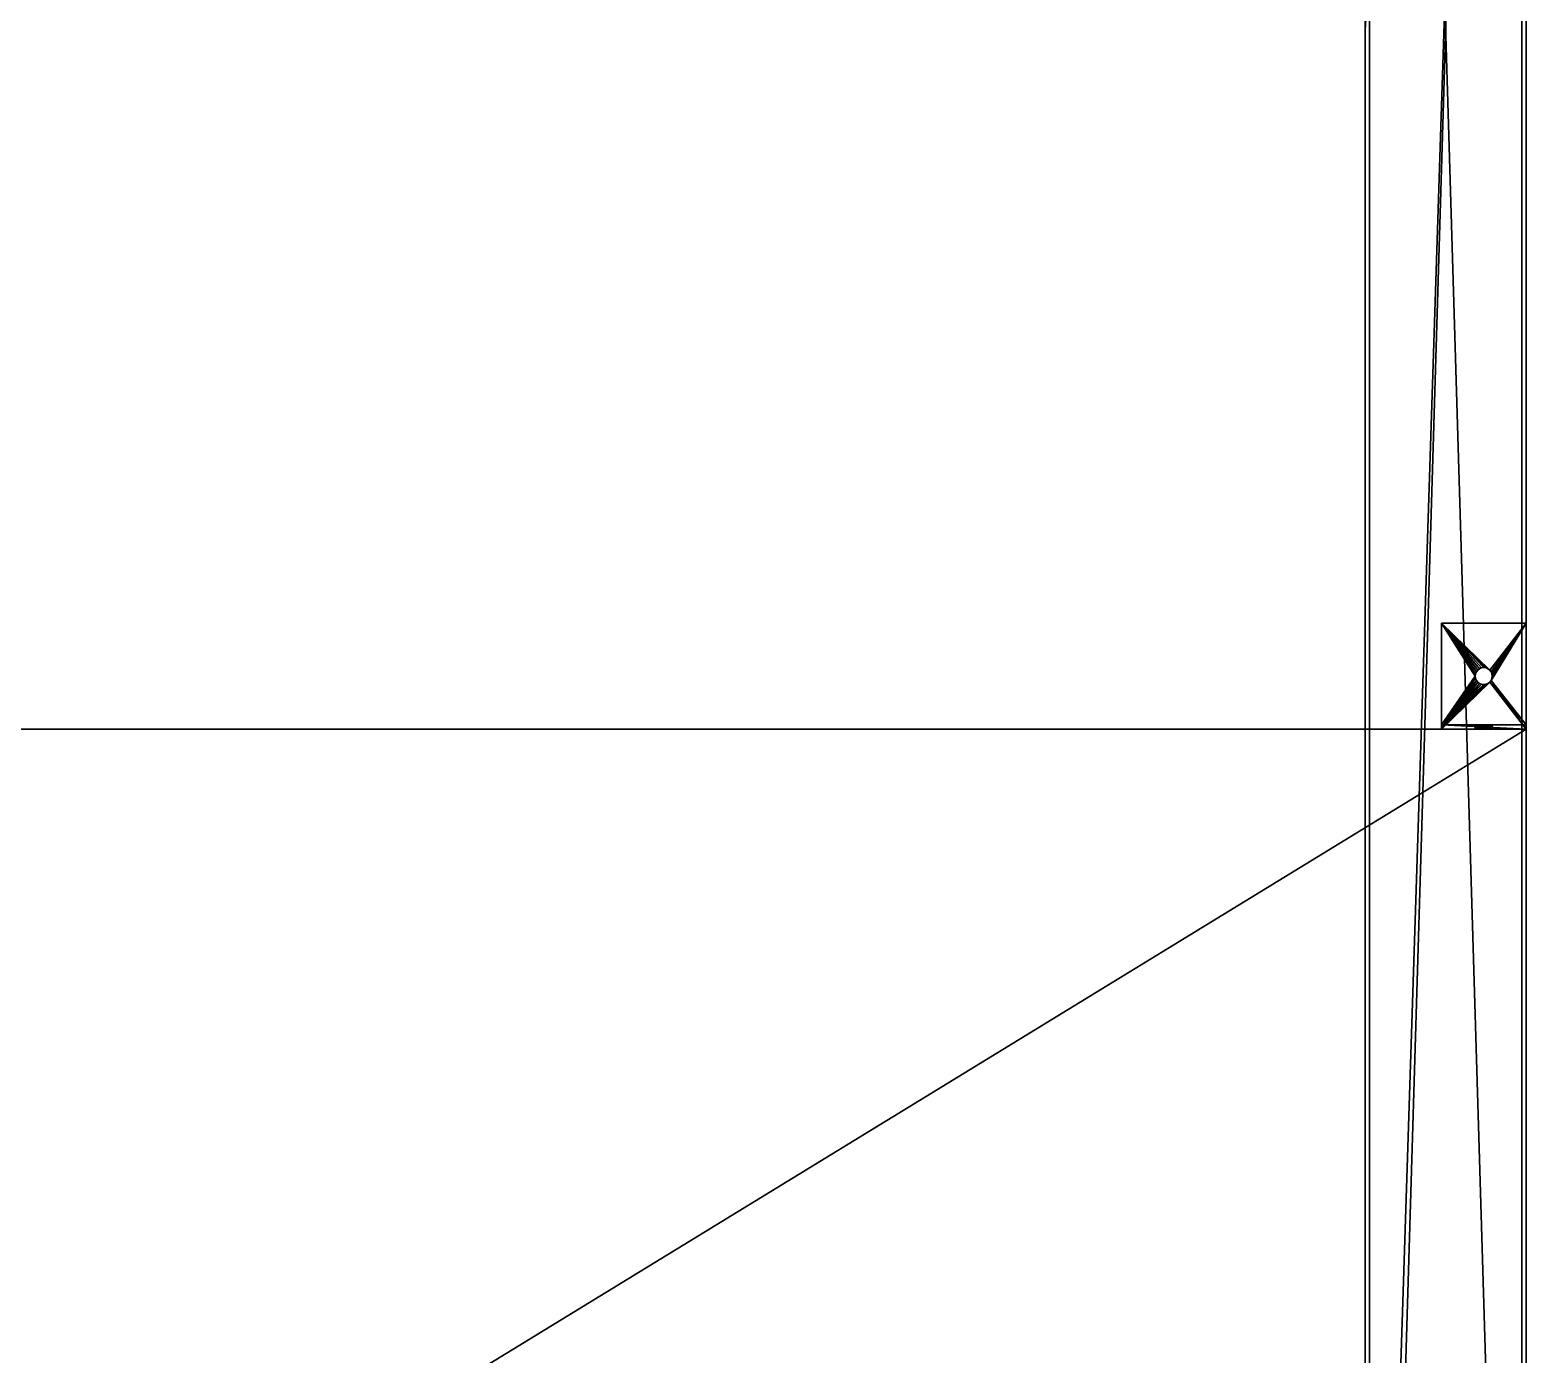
# Model space of a CAD drawing. Extents: x -340 to 1110, y -1824 to -574.
# Drawn here: x 385.2 to 738.4, y -1511.5 to -1199 of the extents above; entities that cross this region are included whole.
import ezdxf

# ---------------------------------------------------------------- set-up
doc = ezdxf.new("R2010")
doc.units = 0
doc.header["$MEASUREMENT"] = 0
doc.layers.get('0').update_dxf_attribs({"color": 13, "linetype": 'CONTINUOUS'})

# ---------------------------------------------------------------- blocks, each defined once
blk = doc.blocks.new('CROSS_BAR')
for p, q in [((-36, 0, 23), (-36, 1200, 23)), ((-36, 0), (-36, 1200)), ((0, 0, 23), (0, 1200, 23)), ((0, 0), (0, 1200)), ((-37, 600, 24), (-37, 1175, 24)), ((-37, 600, -1), (-37, 1175, -1)), ((1, 600, 24), (1, 1175, 24)), ((1, 600, -1), (1, 1175, -1)), ((-37, 600, 24), (-37, 600, -1)), ((-37, 25, 24), (-37, 600, 24)), ((-37, 25, -1), (-37, 600, -1)), ((1, 600, 24), (1, 600, -1)), ((1, 25, 24), (1, 600, 24)), ((1, 25, -1), (1, 600, -1))]:
    blk.add_line(p, q)
mesh = blk.add_polyface()
corners = [(1, 1200, -1), (-37, 1175, -1), (-37, 1200, -1), (-37, 600, -1), (-37, 25, -1), (1, 0, -1), (-37, 0, -1), (1, 1175, -1), (1, 600, -1), (1, 25, -1)]
mesh.append_faces([[corners[k] for k in face] for face in [(0, 1, 2), (4, 5, 6), (5, 8, 9)]], dxfattribs={"vtx0": -1})
mesh.append_faces([[corners[k] for k in face] for face in [(1, 0, 3), (3, 0, 4)]], dxfattribs={"vtx0": -1, "vtx1": -1})
mesh.append_faces([[corners[k] for k in face] for face in [(5, 4, 0)]], dxfattribs={"vtx0": -1, "vtx1": -1, "vtx2": -1})
mesh.append_faces([[corners[k] for k in face] for face in [(5, 0, 7), (5, 7, 8)]], dxfattribs={"vtx0": -1, "vtx2": -1})
mesh = blk.add_polyface()
corners = [(1, 0, 24), (-37, 25, 24), (-37, 0, 24), (-37, 1175, 24), (-37, 600, 24), (-37, 1200, 24), (1, 1200, 24), (1, 25, 24), (1, 600, 24), (1, 1175, 24)]
mesh.append_faces([[corners[k] for k in face] for face in [(0, 1, 2), (1, 3, 4), (6, 8, 9)]], dxfattribs={"vtx0": -1})
mesh.append_faces([[corners[k] for k in face] for face in [(3, 1, 5), (5, 1, 6)]], dxfattribs={"vtx0": -1, "vtx1": -1})
mesh.append_faces([[corners[k] for k in face] for face in [(6, 1, 0)]], dxfattribs={"vtx0": -1, "vtx1": -1, "vtx2": -1})
mesh.append_faces([[corners[k] for k in face] for face in [(6, 0, 7), (6, 7, 8)]], dxfattribs={"vtx0": -1, "vtx2": -1})
mesh = blk.add_polyface()
corners = [(-36, 1200), (-36, 0, 23), (-36, 0), (-36, 1200, 23)]
mesh.append_faces([[corners[k] for k in face] for face in [(0, 1, 2), (1, 0, 3)]], dxfattribs={"vtx0": -1})
mesh = blk.add_polyface()
corners = [(0, 0), (-36, 1200), (-36, 0), (0, 1200)]
mesh.append_faces([[corners[k] for k in face] for face in [(0, 1, 2), (1, 0, 3)]], dxfattribs={"vtx0": -1})
mesh = blk.add_polyface()
corners = [(0, 1200, 23), (-36, 0, 23), (-36, 1200, 23), (0, 0, 23)]
mesh.append_faces([[corners[k] for k in face] for face in [(0, 1, 2), (1, 0, 3)]], dxfattribs={"vtx0": -1})
mesh = blk.add_polyface()
corners = [(0, 1200, 23), (0, 0), (0, 0, 23), (0, 1200)]
mesh.append_faces([[corners[k] for k in face] for face in [(0, 1, 2), (1, 0, 3)]], dxfattribs={"vtx0": -1})
mesh = blk.add_polyface()
corners = [(-37, 1175, 24), (-37, 600, -1), (-37, 600, 24), (-37, 1175, -1)]
mesh.append_faces([[corners[k] for k in face] for face in [(0, 1, 2), (1, 0, 3)]], dxfattribs={"vtx0": -1})
mesh = blk.add_polyface()
corners = [(1, 1175, -1), (1, 600, 24), (1, 600, -1), (1, 1175, 24)]
mesh.append_faces([[corners[k] for k in face] for face in [(0, 1, 2), (1, 0, 3)]], dxfattribs={"vtx0": -1})
mesh = blk.add_polyface()
corners = [(-37, 600, 24), (-37, 25, -1), (-37, 25, 24), (-37, 600, -1)]
mesh.append_faces([[corners[k] for k in face] for face in [(0, 1, 2), (1, 0, 3)]], dxfattribs={"vtx0": -1})
mesh = blk.add_polyface()
corners = [(1, 600, -1), (1, 25, 24), (1, 25, -1), (1, 600, 24)]
mesh.append_faces([[corners[k] for k in face] for face in [(0, 1, 2), (1, 0, 3)]], dxfattribs={"vtx0": -1})
blk = doc.blocks.new('SOLAR_PANEL')
for p, q in [((0, 410), (670, 410)), ((0, 410, 25), (670, 410, 25)), ((670, 410), (670, 0)), ((670, 410), (670, 410, 25)), ((670, 410, 25), (670, 0, 25))]:
    blk.add_line(p, q)
mesh = blk.add_polyface()
corners = [(670, 410), (0, 0), (0, 410), (670, 0)]
mesh.append_faces([[corners[k] for k in face] for face in [(0, 1, 2), (1, 0, 3)]], dxfattribs={"vtx0": -1})
mesh = blk.add_polyface()
corners = [(0, 410, 25), (670, 410), (0, 410), (670, 410, 25)]
mesh.append_faces([[corners[k] for k in face] for face in [(0, 1, 2), (1, 0, 3)]], dxfattribs={"vtx0": -1})
mesh = blk.add_polyface()
corners = [(670, 0, 25), (0, 410, 25), (0, 0, 25), (670, 410, 25)]
mesh.append_faces([[corners[k] for k in face] for face in [(0, 1, 2), (1, 0, 3)]], dxfattribs={"vtx0": -1})
mesh = blk.add_polyface()
corners = [(670, 410), (670, 0, 25), (670, 0), (670, 410, 25)]
mesh.append_faces([[corners[k] for k in face] for face in [(0, 1, 2), (1, 0, 3)]], dxfattribs={"vtx0": -1})
blk = doc.blocks.new('PV_BRACKET')
for p, q in [((0, 25), (-20, 25)), ((-20, 25, 25), (-20, 25)), ((0, 25, 25), (-20, 25, 25)), ((-20, 25), (-20, 0)), ((-20, 25, 25), (-20, 24, 25)), ((-12, 24, 12.5), (-12, 25, 12.5)), ((-11.93, 24, 11.98), (-11.93, 25, 11.98)), ((-11.93, 24, 13.02), (-11.93, 25, 13.02)), ((-11.73, 24, 11.5), (-11.73, 25, 11.5)), ((-11.73, 24, 13.5), (-11.73, 25, 13.5)), ((-11.41, 24, 13.91), (-11.41, 25, 13.91)), ((-11.41, 24, 11.09), (-11.41, 25, 11.09)), ((-11, 24, 10.77), (-11, 25, 10.77)), ((-11, 24, 14.23), (-11, 25, 14.23)), ((-10.52, 24, 10.57), (-10.52, 25, 10.57)), ((-10.52, 24, 14.43), (-10.52, 25, 14.43)), ((-10, 24, 14.5), (-10, 25, 14.5)), ((-10, 24, 10.5), (-10, 25, 10.5)), ((-9.48, 24, 10.57), (-9.48, 25, 10.57)), ((-9.48, 24, 14.43), (-9.48, 25, 14.43)), ((-9, 24, 14.23), (-9, 25, 14.23)), ((-9, 24, 10.77), (-9, 25, 10.77)), ((-8.59, 24, 13.91), (-8.59, 25, 13.91)), ((-8.59, 24, 11.09), (-8.59, 25, 11.09)), ((-8.27, 24, 13.5), (-8.27, 25, 13.5)), ((-8.27, 24, 11.5), (-8.27, 25, 11.5)), ((-8.07, 24, 13.02), (-8.07, 25, 13.02)), ((-8.07, 24, 11.98), (-8.07, 25, 11.98)), ((-8, 24, 12.5), (-8, 25, 12.5)), ((0, 25), (0, 25, 25)), ((0, 0), (0, 25)), ((0, 25, 25), (0, 24, 25)), ((0, 24, 1), (-20, 24, 1)), ((-20, 24, 1), (-20, 0, 1)), ((-20, 24, 25), (-20, 24, 1)), ((0, 24, 25), (-20, 24, 25)), ((0, 0, 1), (0, 24, 1)), ((0, 24, 1), (0, 24, 25)), ((-11, 14.23, 1), (-11, 14.23)), ((-10.52, 14.43, 1), (-10.52, 14.43)), ((-10, 14.5, 1), (-10, 14.5)), ((-9.48, 14.43, 1), (-9.48, 14.43)), ((-9, 14.23, 1), (-9, 14.23)), ((-12, 12.5, 1), (-12, 12.5)), ((-11.93, 13.02, 1), (-11.93, 13.02)), ((-11.93, 11.98, 1), (-11.93, 11.98)), ((-11.73, 13.5, 1), (-11.73, 13.5)), ((-11.73, 11.5, 1), (-11.73, 11.5)), ((-11.41, 13.91, 1), (-11.41, 13.91)), ((-11.41, 11.09, 1), (-11.41, 11.09)), ((-11, 10.77, 1), (-11, 10.77)), ((-9, 10.77, 1), (-9, 10.77)), ((-8.59, 13.91, 1), (-8.59, 13.91)), ((-8.59, 11.09, 1), (-8.59, 11.09)), ((-8.27, 13.5, 1), (-8.27, 13.5)), ((-8.27, 11.5, 1), (-8.27, 11.5)), ((-8.07, 13.02, 1), (-8.07, 13.02)), ((-8.07, 11.98, 1), (-8.07, 11.98)), ((-8, 12.5, 1), (-8, 12.5)), ((-10.52, 10.57, 1), (-10.52, 10.57)), ((-10, 10.5, 1), (-10, 10.5)), ((-9.48, 10.57, 1), (-9.48, 10.57)), ((-20, 0, 1), (0, 0, 1)), ((-20, 0), (0, 0)), ((0, 0), (0, 0, 1)), ((-20, 0), (-20, 0, 1))]:
    blk.add_line(p, q)
at = {"extrusion": (3.05311e-16, 1, 9.86988e-15)}
blk.add_circle((10, 12.5, 25), 2, dxfattribs=at)
at = {"extrusion": (7.93733e-15, 1, -1.95528e-15)}
blk.add_circle((10, 12.5, 24), 2, dxfattribs=at)
at = {"extrusion": (0, 0, -1)}
for centre in [(10, 12.5, -1), (10, 12.5)]:
    blk.add_circle(centre, 2, dxfattribs=at)
mesh = blk.add_polyface()
corners = [(-20, 25), (-11.73, 13.5), (-20, 0), (-11.41, 13.91), (0, 25), (-11.93, 13.02), (-12, 12.5), (-11, 14.23), (-10.52, 14.43), (-10, 14.5), (-9.48, 14.43), (-9, 14.23), (-8.59, 13.91), (-8.27, 13.5), (-8.07, 13.02), (-8, 12.5), (0, 0), (-11.41, 11.09), (-11.73, 11.5), (-11.93, 11.98), (-11, 10.77), (-10.52, 10.57), (-10, 10.5), (-9.48, 10.57), (-9, 10.77), (-8.59, 11.09), (-8.27, 11.5), (-8.07, 11.98)]
mesh.append_faces([[corners[k] for k in face] for face in [(0, 1, 2), (1, 0, 3), (3, 4, 7), (7, 4, 8), (8, 4, 9), (9, 4, 10), (10, 4, 11), (11, 4, 12), (12, 4, 13), (13, 4, 14), (14, 4, 15), (2, 17, 16), (17, 2, 18), (18, 2, 19), (19, 2, 6)]], dxfattribs={"vtx0": -1, "vtx1": -1})
mesh.append_faces([[corners[k] for k in face] for face in [(3, 0, 4), (2, 1, 5), (2, 5, 6), (15, 4, 16), (16, 17, 20), (16, 20, 21), (16, 21, 22), (16, 22, 23), (16, 23, 24), (16, 24, 25), (16, 25, 26), (16, 26, 27), (16, 27, 15)]], dxfattribs={"vtx0": -1, "vtx2": -1})
mesh = blk.add_polyface()
corners = [(-20, 24, 1), (-20, 0), (-20, 0, 1), (-20, 25), (-20, 24, 25), (-20, 25, 25)]
mesh.append_faces([[corners[k] for k in face] for face in [(0, 1, 2), (3, 4, 5)]], dxfattribs={"vtx0": -1})
mesh.append_faces([[corners[k] for k in face] for face in [(1, 0, 3)]], dxfattribs={"vtx0": -1, "vtx1": -1})
mesh.append_faces([[corners[k] for k in face] for face in [(3, 0, 4)]], dxfattribs={"vtx0": -1, "vtx2": -1})
mesh = blk.add_polyface()
corners = [(0, 24, 25), (-20, 25, 25), (-20, 24, 25), (0, 25, 25)]
mesh.append_faces([[corners[k] for k in face] for face in [(0, 1, 2), (1, 0, 3)]], dxfattribs={"vtx0": -1})
mesh = blk.add_polyface()
corners = [(-20, 25), (-11.41, 25, 11.09), (0, 25), (-11.73, 25, 11.5), (-20, 25, 25), (-11, 25, 10.77), (-10.52, 25, 10.57), (-10, 25, 10.5), (-11.93, 25, 11.98), (-12, 25, 12.5), (-11.93, 25, 13.02), (-11.73, 25, 13.5), (-11.41, 25, 13.91), (-11, 25, 14.23), (-10.52, 25, 14.43), (-10, 25, 14.5), (-8.27, 25, 11.5), (0, 25, 25), (-8.59, 25, 11.09), (-9, 25, 10.77), (-9.48, 25, 10.57), (-8.07, 25, 11.98), (-8, 25, 12.5), (-8.07, 25, 13.02), (-8.27, 25, 13.5), (-8.59, 25, 13.91), (-9, 25, 14.23), (-9.48, 25, 14.43)]
mesh.append_faces([[corners[k] for k in face] for face in [(0, 1, 2), (1, 0, 3), (3, 4, 8), (8, 4, 9), (9, 4, 10), (10, 4, 11), (11, 4, 12), (12, 4, 13), (13, 4, 14), (14, 4, 15), (2, 16, 17), (16, 2, 18), (18, 2, 19), (19, 2, 20), (20, 2, 7), (17, 15, 4)]], dxfattribs={"vtx0": -1, "vtx1": -1})
mesh.append_faces([[corners[k] for k in face] for face in [(3, 0, 4), (2, 1, 5), (2, 5, 6), (2, 6, 7), (17, 16, 21), (17, 21, 22), (17, 22, 23), (17, 23, 24), (17, 24, 25), (17, 25, 26), (17, 26, 27), (17, 27, 15)]], dxfattribs={"vtx0": -1, "vtx2": -1})
mesh = blk.add_polyface()
corners = [(-11.93, 25, 11.98), (-12, 24, 12.5), (-11.93, 24, 11.98), (-12, 25, 12.5)]
mesh.append_faces([[corners[k] for k in face] for face in [(0, 1, 2), (1, 0, 3)]], dxfattribs={"vtx0": -1})
mesh = blk.add_polyface()
corners = [(-12, 24, 12.5), (-11.93, 25, 13.02), (-11.93, 24, 13.02), (-12, 25, 12.5)]
mesh.append_faces([[corners[k] for k in face] for face in [(0, 1, 2), (1, 0, 3)]], dxfattribs={"vtx0": -1})
mesh = blk.add_polyface()
corners = [(-11.73, 24, 11.5), (-11.93, 25, 11.98), (-11.93, 24, 11.98), (-11.73, 25, 11.5)]
mesh.append_faces([[corners[k] for k in face] for face in [(0, 1, 2), (1, 0, 3)]], dxfattribs={"vtx0": -1})
mesh = blk.add_polyface()
corners = [(-11.93, 24, 13.02), (-11.73, 25, 13.5), (-11.73, 24, 13.5), (-11.93, 25, 13.02)]
mesh.append_faces([[corners[k] for k in face] for face in [(0, 1, 2), (1, 0, 3)]], dxfattribs={"vtx0": -1})
mesh = blk.add_polyface()
corners = [(-11.73, 25, 13.5), (-11.41, 24, 13.91), (-11.73, 24, 13.5), (-11.41, 25, 13.91)]
mesh.append_faces([[corners[k] for k in face] for face in [(0, 1, 2), (1, 0, 3)]], dxfattribs={"vtx0": -1})
mesh = blk.add_polyface()
corners = [(-11.41, 25, 11.09), (-11.73, 24, 11.5), (-11.41, 24, 11.09), (-11.73, 25, 11.5)]
mesh.append_faces([[corners[k] for k in face] for face in [(0, 1, 2), (1, 0, 3)]], dxfattribs={"vtx0": -1})
mesh = blk.add_polyface()
corners = [(-11.41, 25, 13.91), (-11, 24, 14.23), (-11.41, 24, 13.91), (-11, 25, 14.23)]
mesh.append_faces([[corners[k] for k in face] for face in [(0, 1, 2), (1, 0, 3)]], dxfattribs={"vtx0": -1})
mesh = blk.add_polyface()
corners = [(-11, 24, 10.77), (-11.41, 25, 11.09), (-11.41, 24, 11.09), (-11, 25, 10.77)]
mesh.append_faces([[corners[k] for k in face] for face in [(0, 1, 2), (1, 0, 3)]], dxfattribs={"vtx0": -1})
mesh = blk.add_polyface()
corners = [(-10.52, 24, 10.57), (-11, 25, 10.77), (-11, 24, 10.77), (-10.52, 25, 10.57)]
mesh.append_faces([[corners[k] for k in face] for face in [(0, 1, 2), (1, 0, 3)]], dxfattribs={"vtx0": -1})
mesh = blk.add_polyface()
corners = [(-11, 25, 14.23), (-10.52, 24, 14.43), (-11, 24, 14.23), (-10.52, 25, 14.43)]
mesh.append_faces([[corners[k] for k in face] for face in [(0, 1, 2), (1, 0, 3)]], dxfattribs={"vtx0": -1})
mesh = blk.add_polyface()
corners = [(-10, 25, 14.5), (-10.52, 24, 14.43), (-10.52, 25, 14.43), (-10, 24, 14.5)]
mesh.append_faces([[corners[k] for k in face] for face in [(0, 1, 2), (1, 0, 3)]], dxfattribs={"vtx0": -1})
mesh = blk.add_polyface()
corners = [(-10, 24, 10.5), (-10.52, 25, 10.57), (-10.52, 24, 10.57), (-10, 25, 10.5)]
mesh.append_faces([[corners[k] for k in face] for face in [(0, 1, 2), (1, 0, 3)]], dxfattribs={"vtx0": -1})
mesh = blk.add_polyface()
corners = [(-10, 24, 10.5), (-9.48, 25, 10.57), (-10, 25, 10.5), (-9.48, 24, 10.57)]
mesh.append_faces([[corners[k] for k in face] for face in [(0, 1, 2), (1, 0, 3)]], dxfattribs={"vtx0": -1})
mesh = blk.add_polyface()
corners = [(-9.48, 25, 14.43), (-10, 24, 14.5), (-10, 25, 14.5), (-9.48, 24, 14.43)]
mesh.append_faces([[corners[k] for k in face] for face in [(0, 1, 2), (1, 0, 3)]], dxfattribs={"vtx0": -1})
mesh = blk.add_polyface()
corners = [(-9.48, 25, 14.43), (-9, 24, 14.23), (-9.48, 24, 14.43), (-9, 25, 14.23)]
mesh.append_faces([[corners[k] for k in face] for face in [(0, 1, 2), (1, 0, 3)]], dxfattribs={"vtx0": -1})
mesh = blk.add_polyface()
corners = [(-9, 24, 10.77), (-9.48, 25, 10.57), (-9.48, 24, 10.57), (-9, 25, 10.77)]
mesh.append_faces([[corners[k] for k in face] for face in [(0, 1, 2), (1, 0, 3)]], dxfattribs={"vtx0": -1})
mesh = blk.add_polyface()
corners = [(-9, 25, 14.23), (-8.59, 24, 13.91), (-9, 24, 14.23), (-8.59, 25, 13.91)]
mesh.append_faces([[corners[k] for k in face] for face in [(0, 1, 2), (1, 0, 3)]], dxfattribs={"vtx0": -1})
mesh = blk.add_polyface()
corners = [(-8.59, 24, 11.09), (-9, 25, 10.77), (-9, 24, 10.77), (-8.59, 25, 11.09)]
mesh.append_faces([[corners[k] for k in face] for face in [(0, 1, 2), (1, 0, 3)]], dxfattribs={"vtx0": -1})
mesh = blk.add_polyface()
corners = [(-8.59, 24, 13.91), (-8.27, 25, 13.5), (-8.27, 24, 13.5), (-8.59, 25, 13.91)]
mesh.append_faces([[corners[k] for k in face] for face in [(0, 1, 2), (1, 0, 3)]], dxfattribs={"vtx0": -1})
mesh = blk.add_polyface()
corners = [(-8.27, 25, 11.5), (-8.59, 24, 11.09), (-8.27, 24, 11.5), (-8.59, 25, 11.09)]
mesh.append_faces([[corners[k] for k in face] for face in [(0, 1, 2), (1, 0, 3)]], dxfattribs={"vtx0": -1})
mesh = blk.add_polyface()
corners = [(-8.27, 25, 13.5), (-8.07, 24, 13.02), (-8.27, 24, 13.5), (-8.07, 25, 13.02)]
mesh.append_faces([[corners[k] for k in face] for face in [(0, 1, 2), (1, 0, 3)]], dxfattribs={"vtx0": -1})
mesh = blk.add_polyface()
corners = [(-8.07, 24, 11.98), (-8.27, 25, 11.5), (-8.27, 24, 11.5), (-8.07, 25, 11.98)]
mesh.append_faces([[corners[k] for k in face] for face in [(0, 1, 2), (1, 0, 3)]], dxfattribs={"vtx0": -1})
mesh = blk.add_polyface()
corners = [(-8.07, 25, 13.02), (-8, 24, 12.5), (-8.07, 24, 13.02), (-8, 25, 12.5)]
mesh.append_faces([[corners[k] for k in face] for face in [(0, 1, 2), (1, 0, 3)]], dxfattribs={"vtx0": -1})
mesh = blk.add_polyface()
corners = [(-8, 24, 12.5), (-8.07, 25, 11.98), (-8.07, 24, 11.98), (-8, 25, 12.5)]
mesh.append_faces([[corners[k] for k in face] for face in [(0, 1, 2), (1, 0, 3)]], dxfattribs={"vtx0": -1})
mesh = blk.add_polyface()
corners = [(0, 25), (0, 0, 1), (0, 0), (0, 24, 1), (0, 24, 25), (0, 25, 25)]
mesh.append_faces([[corners[k] for k in face] for face in [(0, 1, 2), (4, 0, 5)]], dxfattribs={"vtx0": -1})
mesh.append_faces([[corners[k] for k in face] for face in [(1, 0, 3), (3, 0, 4)]], dxfattribs={"vtx0": -1, "vtx1": -1})
mesh = blk.add_polyface()
corners = [(0, 24, 1), (-8.59, 24, 11.09), (-20, 24, 1), (-8.27, 24, 11.5), (0, 24, 25), (-9, 24, 10.77), (-9.48, 24, 10.57), (-10, 24, 10.5), (-8.07, 24, 11.98), (-8, 24, 12.5), (-8.07, 24, 13.02), (-8.27, 24, 13.5), (-8.59, 24, 13.91), (-9, 24, 14.23), (-9.48, 24, 14.43), (-10, 24, 14.5), (-11.73, 24, 11.5), (-20, 24, 25), (-11.41, 24, 11.09), (-11, 24, 10.77), (-10.52, 24, 10.57), (-11.93, 24, 11.98), (-12, 24, 12.5), (-11.93, 24, 13.02), (-11.73, 24, 13.5), (-11.41, 24, 13.91), (-11, 24, 14.23), (-10.52, 24, 14.43)]
mesh.append_faces([[corners[k] for k in face] for face in [(0, 1, 2), (1, 0, 3), (3, 4, 8), (8, 4, 9), (9, 4, 10), (10, 4, 11), (11, 4, 12), (12, 4, 13), (13, 4, 14), (14, 4, 15), (2, 16, 17), (16, 2, 18), (18, 2, 19), (19, 2, 20), (20, 2, 7), (17, 15, 4)]], dxfattribs={"vtx0": -1, "vtx1": -1})
mesh.append_faces([[corners[k] for k in face] for face in [(3, 0, 4), (2, 1, 5), (2, 5, 6), (2, 6, 7), (17, 16, 21), (17, 21, 22), (17, 22, 23), (17, 23, 24), (17, 24, 25), (17, 25, 26), (17, 26, 27), (17, 27, 15)]], dxfattribs={"vtx0": -1, "vtx2": -1})
mesh = blk.add_polyface()
corners = [(-20, 0, 1), (-11.93, 11.98, 1), (-12, 12.5, 1), (-11.73, 11.5, 1), (-11.41, 11.09, 1), (0, 0, 1), (-11, 10.77, 1), (-10.52, 10.57, 1), (-10, 10.5, 1), (-9.48, 10.57, 1), (-9, 10.77, 1), (-8.59, 11.09, 1), (-8.27, 11.5, 1), (-8.07, 11.98, 1), (-8, 12.5, 1), (-20, 24, 1), (-11.41, 13.91, 1), (0, 24, 1), (-11.73, 13.5, 1), (-11.93, 13.02, 1), (-11, 14.23, 1), (-10.52, 14.43, 1), (-10, 14.5, 1), (-9.48, 14.43, 1), (-9, 14.23, 1), (-8.59, 13.91, 1), (-8.27, 13.5, 1), (-8.07, 13.02, 1)]
mesh.append_faces([[corners[k] for k in face] for face in [(1, 0, 3), (3, 0, 4), (4, 5, 6), (6, 5, 7), (7, 5, 8), (8, 5, 9), (9, 5, 10), (10, 5, 11), (11, 5, 12), (12, 5, 13), (13, 5, 14), (15, 16, 17), (16, 15, 18), (18, 0, 19), (19, 0, 2), (17, 14, 5)]], dxfattribs={"vtx0": -1, "vtx1": -1})
mesh.append_faces([[corners[k] for k in face] for face in [(0, 1, 2), (4, 0, 5), (18, 15, 0), (17, 16, 20), (17, 20, 21), (17, 21, 22), (17, 22, 23), (17, 23, 24), (17, 24, 25), (17, 25, 26), (17, 26, 27), (17, 27, 14)]], dxfattribs={"vtx0": -1, "vtx2": -1})
mesh = blk.add_polyface()
corners = [(-11, 14.23, 1), (-11.41, 13.91), (-11, 14.23), (-11.41, 13.91, 1)]
mesh.append_faces([[corners[k] for k in face] for face in [(0, 1, 2), (1, 0, 3)]], dxfattribs={"vtx0": -1})
mesh = blk.add_polyface()
corners = [(-10.52, 14.43, 1), (-11, 14.23), (-10.52, 14.43), (-11, 14.23, 1)]
mesh.append_faces([[corners[k] for k in face] for face in [(0, 1, 2), (1, 0, 3)]], dxfattribs={"vtx0": -1})
mesh = blk.add_polyface()
corners = [(-10, 14.5, 1), (-10.52, 14.43), (-10, 14.5), (-10.52, 14.43, 1)]
mesh.append_faces([[corners[k] for k in face] for face in [(0, 1, 2), (1, 0, 3)]], dxfattribs={"vtx0": -1})
mesh = blk.add_polyface()
corners = [(-9.48, 14.43, 1), (-10, 14.5), (-9.48, 14.43), (-10, 14.5, 1)]
mesh.append_faces([[corners[k] for k in face] for face in [(0, 1, 2), (1, 0, 3)]], dxfattribs={"vtx0": -1})
mesh = blk.add_polyface()
corners = [(-9, 14.23, 1), (-9.48, 14.43), (-9, 14.23), (-9.48, 14.43, 1)]
mesh.append_faces([[corners[k] for k in face] for face in [(0, 1, 2), (1, 0, 3)]], dxfattribs={"vtx0": -1})
mesh = blk.add_polyface()
corners = [(-8.59, 13.91, 1), (-9, 14.23), (-8.59, 13.91), (-9, 14.23, 1)]
mesh.append_faces([[corners[k] for k in face] for face in [(0, 1, 2), (1, 0, 3)]], dxfattribs={"vtx0": -1})
mesh = blk.add_polyface()
corners = [(-11.93, 13.02), (-12, 12.5, 1), (-12, 12.5), (-11.93, 13.02, 1)]
mesh.append_faces([[corners[k] for k in face] for face in [(0, 1, 2), (1, 0, 3)]], dxfattribs={"vtx0": -1})
mesh = blk.add_polyface()
corners = [(-12, 12.5), (-11.93, 11.98, 1), (-11.93, 11.98), (-12, 12.5, 1)]
mesh.append_faces([[corners[k] for k in face] for face in [(0, 1, 2), (1, 0, 3)]], dxfattribs={"vtx0": -1})
mesh = blk.add_polyface()
corners = [(-11.73, 13.5), (-11.93, 13.02, 1), (-11.93, 13.02), (-11.73, 13.5, 1)]
mesh.append_faces([[corners[k] for k in face] for face in [(0, 1, 2), (1, 0, 3)]], dxfattribs={"vtx0": -1})
mesh = blk.add_polyface()
corners = [(-11.93, 11.98), (-11.73, 11.5, 1), (-11.73, 11.5), (-11.93, 11.98, 1)]
mesh.append_faces([[corners[k] for k in face] for face in [(0, 1, 2), (1, 0, 3)]], dxfattribs={"vtx0": -1})
mesh = blk.add_polyface()
corners = [(-11.41, 13.91), (-11.73, 13.5, 1), (-11.73, 13.5), (-11.41, 13.91, 1)]
mesh.append_faces([[corners[k] for k in face] for face in [(0, 1, 2), (1, 0, 3)]], dxfattribs={"vtx0": -1})
mesh = blk.add_polyface()
corners = [(-11.73, 11.5), (-11.41, 11.09, 1), (-11.41, 11.09), (-11.73, 11.5, 1)]
mesh.append_faces([[corners[k] for k in face] for face in [(0, 1, 2), (1, 0, 3)]], dxfattribs={"vtx0": -1})
mesh = blk.add_polyface()
corners = [(-11.41, 11.09, 1), (-11, 10.77), (-11.41, 11.09), (-11, 10.77, 1)]
mesh.append_faces([[corners[k] for k in face] for face in [(0, 1, 2), (1, 0, 3)]], dxfattribs={"vtx0": -1})
mesh = blk.add_polyface()
corners = [(-11, 10.77, 1), (-10.52, 10.57), (-11, 10.77), (-10.52, 10.57, 1)]
mesh.append_faces([[corners[k] for k in face] for face in [(0, 1, 2), (1, 0, 3)]], dxfattribs={"vtx0": -1})
mesh = blk.add_polyface()
corners = [(-9.48, 10.57, 1), (-9, 10.77), (-9.48, 10.57), (-9, 10.77, 1)]
mesh.append_faces([[corners[k] for k in face] for face in [(0, 1, 2), (1, 0, 3)]], dxfattribs={"vtx0": -1})
mesh = blk.add_polyface()
corners = [(-9, 10.77, 1), (-8.59, 11.09), (-9, 10.77), (-8.59, 11.09, 1)]
mesh.append_faces([[corners[k] for k in face] for face in [(0, 1, 2), (1, 0, 3)]], dxfattribs={"vtx0": -1})
mesh = blk.add_polyface()
corners = [(-8.59, 13.91, 1), (-8.27, 13.5), (-8.27, 13.5, 1), (-8.59, 13.91)]
mesh.append_faces([[corners[k] for k in face] for face in [(0, 1, 2), (1, 0, 3)]], dxfattribs={"vtx0": -1})
mesh = blk.add_polyface()
corners = [(-8.27, 11.5, 1), (-8.59, 11.09), (-8.59, 11.09, 1), (-8.27, 11.5)]
mesh.append_faces([[corners[k] for k in face] for face in [(0, 1, 2), (1, 0, 3)]], dxfattribs={"vtx0": -1})
mesh = blk.add_polyface()
corners = [(-8.27, 13.5, 1), (-8.07, 13.02), (-8.07, 13.02, 1), (-8.27, 13.5)]
mesh.append_faces([[corners[k] for k in face] for face in [(0, 1, 2), (1, 0, 3)]], dxfattribs={"vtx0": -1})
mesh = blk.add_polyface()
corners = [(-8.07, 11.98, 1), (-8.27, 11.5), (-8.27, 11.5, 1), (-8.07, 11.98)]
mesh.append_faces([[corners[k] for k in face] for face in [(0, 1, 2), (1, 0, 3)]], dxfattribs={"vtx0": -1})
mesh = blk.add_polyface()
corners = [(-8.07, 13.02, 1), (-8, 12.5), (-8, 12.5, 1), (-8.07, 13.02)]
mesh.append_faces([[corners[k] for k in face] for face in [(0, 1, 2), (1, 0, 3)]], dxfattribs={"vtx0": -1})
mesh = blk.add_polyface()
corners = [(-8, 12.5, 1), (-8.07, 11.98), (-8.07, 11.98, 1), (-8, 12.5)]
mesh.append_faces([[corners[k] for k in face] for face in [(0, 1, 2), (1, 0, 3)]], dxfattribs={"vtx0": -1})
mesh = blk.add_polyface()
corners = [(-10.52, 10.57, 1), (-10, 10.5), (-10.52, 10.57), (-10, 10.5, 1)]
mesh.append_faces([[corners[k] for k in face] for face in [(0, 1, 2), (1, 0, 3)]], dxfattribs={"vtx0": -1})
mesh = blk.add_polyface()
corners = [(-10, 10.5, 1), (-9.48, 10.57), (-10, 10.5), (-9.48, 10.57, 1)]
mesh.append_faces([[corners[k] for k in face] for face in [(0, 1, 2), (1, 0, 3)]], dxfattribs={"vtx0": -1})
mesh = blk.add_polyface()
corners = [(0, 0, 1), (-20, 0), (0, 0), (-20, 0, 1)]
mesh.append_faces([[corners[k] for k in face] for face in [(0, 1, 2), (1, 0, 3)]], dxfattribs={"vtx0": -1})

msp = doc.modelspace()

# ---------------------------------------------------------------- block references
for name, p in [('CROSS_BAR', (737.36, -1798.99, 429)), ('SOLAR_PANEL', (68.36, -1773.99, 453))]:
    msp.add_blockref(name, p)
at = {"rotation": 180}
msp.add_blockref('PV_BRACKET', (718.36, -1338.99, 453), dxfattribs=at)

doc.saveas('drawing.dxf')
